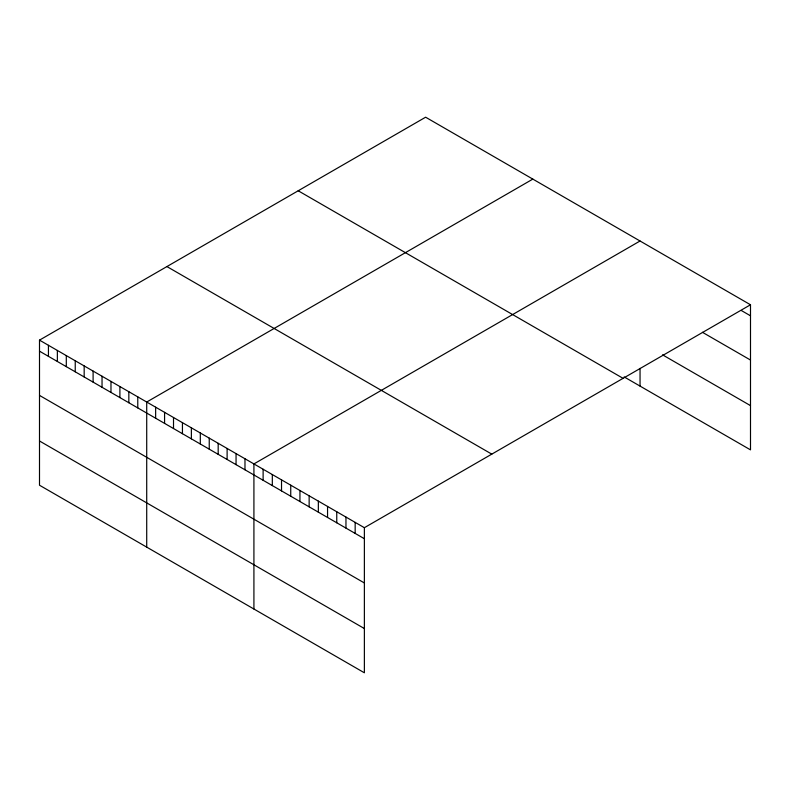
<?xml version="1.0" encoding="UTF-8"?>
<svg xmlns="http://www.w3.org/2000/svg" width="790" height="790" viewBox="0 0 790 790"><rect width="100%" height="100%" fill="white"/><g stroke="black" fill="none" stroke-linecap="round" stroke-linejoin="round"><path stroke-width="1.19" d="M39.5 340.135L364.378 527.7L364.378 672.794L39.5 485.228L39.5 340.135L425.622 117.206L750.5 304.772L750.5 449.865L624.159 376.919M532.835 179.103L146.713 402.031L146.713 547.124M640.048 240.999L253.916 463.928L253.916 609.021M364.378 527.7L750.5 304.772M741.297 310.49L750.5 315.803M702.429 332.294L750.5 360.043M662.543 354.838L750.5 405.625M298.205 190.775L623.083 378.341M166.917 266.566L491.795 454.132M39.5 351.175L364.378 538.731M39.5 395.405L364.378 582.971M39.5 440.988L364.378 628.554M640.048 368.397L640.048 386.093M355.164 522.388L355.164 533.418M345.961 517.075L345.961 528.105M336.757 511.762L336.757 522.792M327.554 506.439L327.554 517.48M318.35 501.127L318.35 512.167M309.147 495.814L309.147 506.844M299.943 490.501L299.943 501.531M290.74 485.188L290.74 496.219M281.526 479.876L281.526 490.906M272.323 474.553L272.323 485.593M263.119 469.24L263.119 480.281M244.979 458.773L244.979 469.803M236.052 453.608L236.052 464.648M227.115 448.453L227.115 459.484M218.178 443.299L218.178 454.329M209.241 438.134L209.241 449.174M200.314 432.979L200.314 444.01M191.378 427.825L191.378 438.855M182.441 422.66L182.441 433.7M173.514 417.505L173.514 428.536M164.577 412.35L164.577 423.381M155.64 407.186L155.64 418.226M137.776 396.876L137.776 407.907M128.839 391.712L128.839 402.752M119.902 386.557L119.902 397.587M110.975 381.402L110.975 392.433M102.038 376.238L102.038 387.278M93.102 371.083L93.102 382.113M84.174 365.928L84.174 376.958M75.238 360.773L75.238 371.804M66.301 355.609L66.301 366.639M57.364 350.454L57.364 361.484M48.437 345.299L48.437 356.329"/></g></svg>
